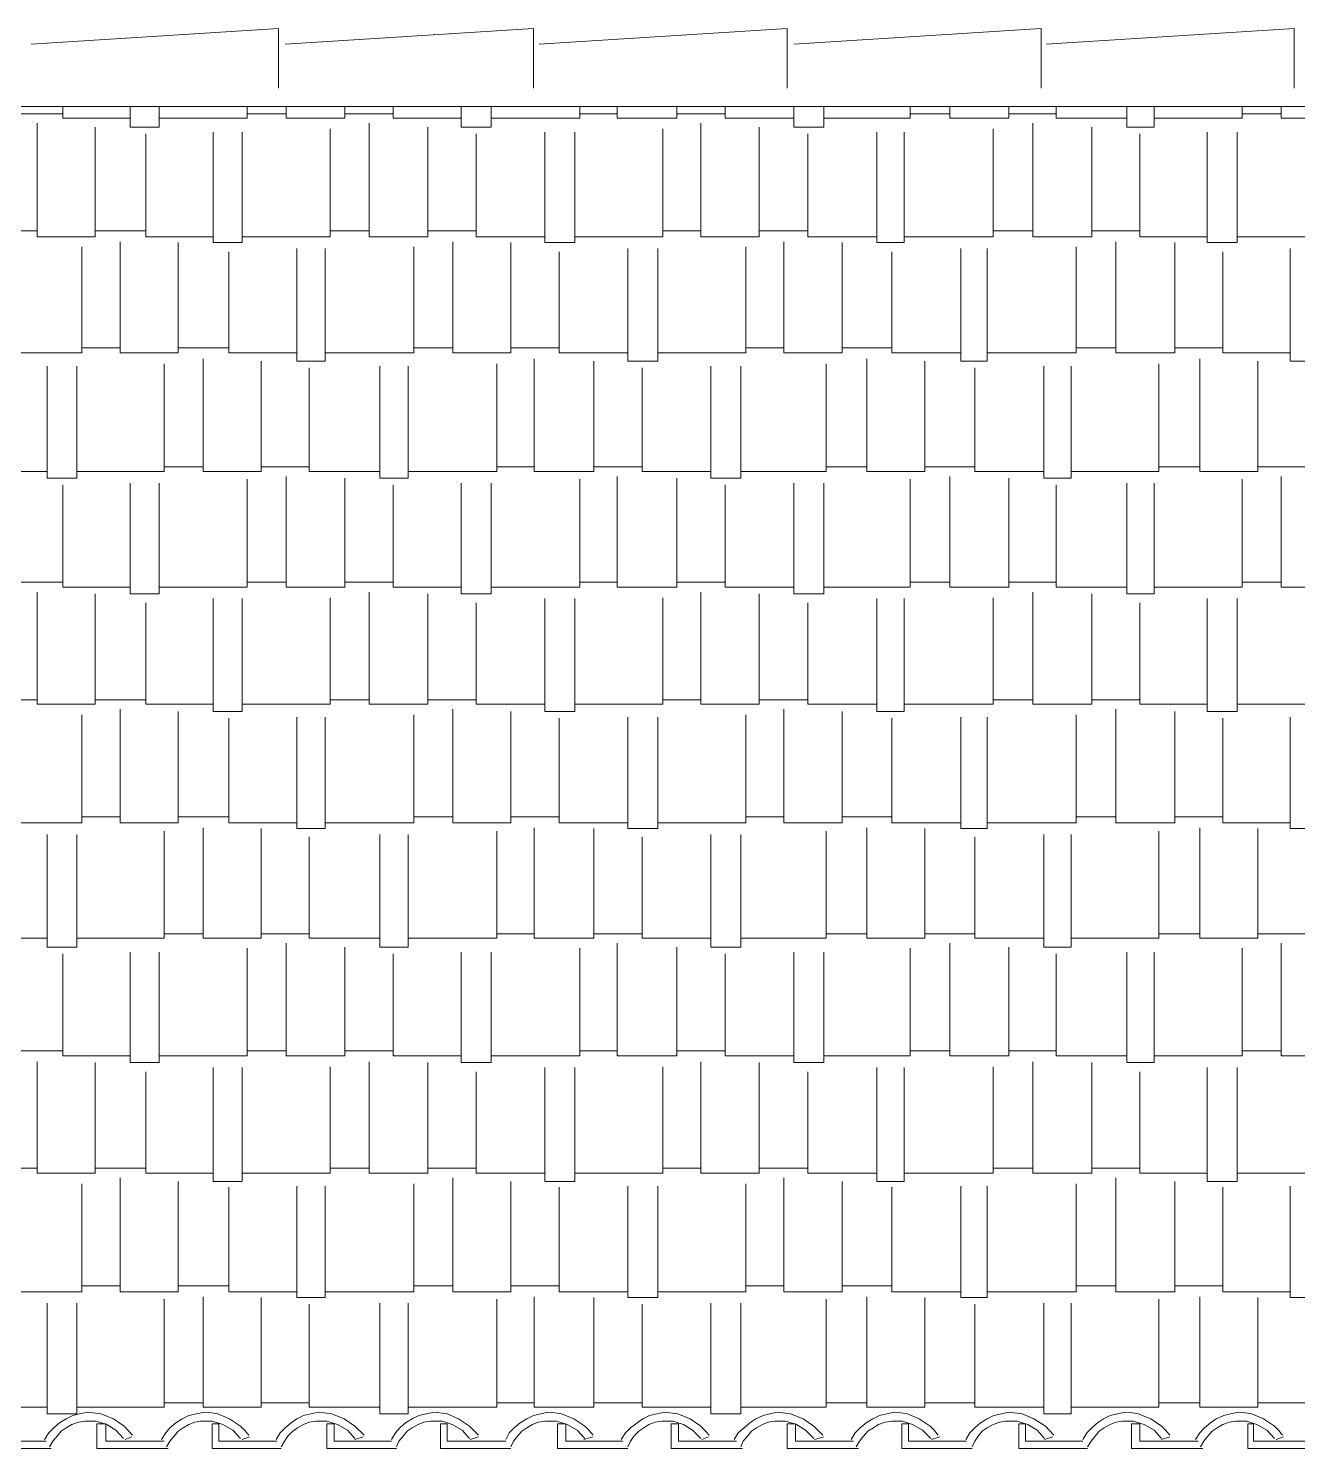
# Model space of a CAD drawing. Header units: millimetres. Extents: x -78675 to -67340, y -9269 to -3209.
# Drawn here: x -71926 to -70308, y -5019 to -3209 of the extents above; entities that cross this region are included whole.
import ezdxf

# ---------------------------------------------------------------- set-up
doc = ezdxf.new("R2010")
doc.units = ezdxf.units.MM
doc.layers.add('A-COB-___-___-EXI', color=250, linetype='Continuous', lineweight=25)

msp = doc.modelspace()

# ---------------------------------------------------------------- linework, layer by layer
at = {"layer": 'A-COB-___-___-EXI', "color": 18, "lineweight": 9}
for p, q in [((-71947.1, -3317.5), (-71882.5, -3317.5)), ((-71647.6, -3317.5), (-71597.9, -3317.5)), ((-71522.8, -3317.5), (-71461.4, -3317.5)), ((-71223.3, -3317.5), (-71175.7, -3317.5)), ((-71099.5, -3317.5), (-71038.1, -3317.5)), ((-70802.1, -3317.5), (-70751.3, -3317.5)), ((-70676.2, -3317.5), (-70615.9, -3317.5)), ((-70378.8, -3317.5), (-70329.1, -3317.5)), ((-71964, -3466.7), (-71915.3, -3466.7)), ((-71841.3, -3466.7), (-71776.7, -3466.7)), ((-71541.8, -3466.7), (-71492.1, -3466.7)), ((-71416.9, -3466.7), (-71355.6, -3466.7)), ((-71117.5, -3466.7), (-71068.8, -3466.7)), ((-70994.7, -3466.7), (-70932.3, -3466.7)), ((-70696.3, -3466.7), (-70645.5, -3466.7)), ((-70570.4, -3466.7), (-70509, -3466.7)), ((-71858.2, -3615.9), (-71809.5, -3615.9)), ((-71735.4, -3615.9), (-71670.9, -3615.9)), ((-71434.9, -3615.9), (-71385.2, -3615.9)), ((-71311.1, -3615.9), (-71249.7, -3615.9)), ((-71011.6, -3615.9), (-70963, -3615.9)), ((-70888.9, -3615.9), (-70825.4, -3615.9)), ((-70590.5, -3615.9), (-70539.7, -3615.9)), ((-70464.5, -3615.9), (-70403.2, -3615.9)), ((-71753.4, -3767.3), (-71703.7, -3767.3)), ((-71629.6, -3767.3), (-71568.3, -3767.3)), ((-71329.1, -3767.3), (-71281.5, -3767.3)), ((-71205.3, -3767.3), (-71143.9, -3767.3)), ((-70909, -3767.3), (-70857.1, -3767.3)), ((-70783.1, -3767.3), (-70719.6, -3767.3)), ((-70484.7, -3767.3), (-70432.8, -3767.3)), ((-70358.7, -3767.3), (-70297.4, -3767.3)), ((-71947.1, -3914.4), (-71882.5, -3914.4)), ((-71647.6, -3914.4), (-71597.9, -3914.4)), ((-71522.8, -3914.4), (-71461.4, -3914.4)), ((-71223.3, -3914.4), (-71175.7, -3914.4)), ((-71099.5, -3914.4), (-71038.1, -3914.4)), ((-70802.1, -3914.4), (-70751.3, -3914.4)), ((-70676.2, -3914.4), (-70615.9, -3914.4)), ((-70378.8, -3914.4), (-70329.1, -3914.4)), ((-71964, -4064.6), (-71915.3, -4064.6)), ((-71841.3, -4064.6), (-71776.7, -4064.6)), ((-71541.8, -4064.6), (-71492.1, -4064.6)), ((-71416.9, -4064.6), (-71355.6, -4064.6)), ((-71117.5, -4064.6), (-71068.8, -4064.6)), ((-70994.7, -4064.6), (-70932.3, -4064.6)), ((-70696.3, -4064.6), (-70645.5, -4064.6)), ((-70570.4, -4064.6), (-70509, -4064.6)), ((-71858.2, -4213.8), (-71809.5, -4213.8)), ((-71735.4, -4213.8), (-71670.9, -4213.8)), ((-71434.9, -4213.8), (-71385.2, -4213.8)), ((-71311.1, -4213.8), (-71249.7, -4213.8)), ((-71011.6, -4213.8), (-70963, -4213.8)), ((-70888.9, -4213.8), (-70825.4, -4213.8)), ((-70590.5, -4213.8), (-70539.7, -4213.8)), ((-70464.5, -4213.8), (-70403.2, -4213.8)), ((-71753.4, -4363), (-71703.7, -4363)), ((-71629.6, -4363), (-71568.3, -4363)), ((-71329.1, -4363), (-71281.5, -4363)), ((-71205.3, -4363), (-71143.9, -4363)), ((-70909, -4363), (-70857.1, -4363)), ((-70783.1, -4363), (-70719.6, -4363)), ((-70484.7, -4363), (-70432.8, -4363)), ((-70358.7, -4363), (-70297.4, -4363)), ((-71947.1, -4512.2), (-71882.5, -4512.2)), ((-71647.6, -4512.2), (-71597.9, -4512.2)), ((-71522.8, -4512.2), (-71461.4, -4512.2)), ((-71223.3, -4512.2), (-71175.7, -4512.2)), ((-71099.5, -4512.2), (-71038.1, -4512.2)), ((-70802.1, -4512.2), (-70751.3, -4512.2)), ((-70676.2, -4512.2), (-70615.9, -4512.2)), ((-70378.8, -4512.2), (-70329.1, -4512.2)), ((-71964, -4661.4), (-71915.3, -4661.4)), ((-71841.3, -4661.4), (-71776.7, -4661.4)), ((-71541.8, -4661.4), (-71492.1, -4661.4)), ((-71416.9, -4661.4), (-71355.6, -4661.4)), ((-71117.5, -4661.4), (-71068.8, -4661.4)), ((-70994.7, -4661.4), (-70932.3, -4661.4)), ((-70696.3, -4661.4), (-70645.5, -4661.4)), ((-70570.4, -4661.4), (-70509, -4661.4)), ((-71858.2, -4811.7), (-71809.5, -4811.7)), ((-71735.4, -4811.7), (-71670.9, -4811.7)), ((-71434.9, -4811.7), (-71385.2, -4811.7)), ((-71311.1, -4811.7), (-71249.7, -4811.7)), ((-71011.6, -4811.7), (-70963, -4811.7)), ((-70888.9, -4811.7), (-70825.4, -4811.7)), ((-70590.5, -4811.7), (-70539.7, -4811.7)), ((-70464.5, -4811.7), (-70403.2, -4811.7)), ((-71753.4, -4960.9), (-71703.7, -4960.9)), ((-71629.6, -4960.9), (-71568.3, -4960.9)), ((-71329.1, -4960.9), (-71281.5, -4960.9)), ((-71205.3, -4960.9), (-71143.9, -4960.9)), ((-70909, -4960.9), (-70857.1, -4960.9)), ((-70783.1, -4960.9), (-70719.6, -4960.9)), ((-70484.7, -4960.9), (-70432.8, -4960.9)), ((-70358.7, -4960.9), (-70297.4, -4960.9))]:
    msp.add_line(p, q, dxfattribs=at)
at = {"layer": 'A-COB-___-___-EXI', "color": 28, "lineweight": 15}
for p, q in [((-71803.2, -5007.5), (-71794.7, -5004.3)), ((-71654, -5007.5), (-71644.4, -5004.3)), ((-71510.1, -5007.5), (-71499.5, -5004.3)), ((-71363, -5007.5), (-71352.4, -5004.3)), ((-71218, -5007.5), (-71206.3, -5004.3)), ((-71067.7, -5007.5), (-71059.3, -5004.3)), ((-70923.8, -5007.5), (-70912.2, -5004.3)), ((-70774.6, -5007.5), (-70764, -5004.3)), ((-70630.7, -5007.5), (-70620.1, -5004.3)), ((-70481.5, -5007.5), (-70470.9, -5004.3)), ((-70335.4, -5007.5), (-70325.9, -5004.3))]:
    msp.add_line(p, q, dxfattribs=at)
at = {"layer": 'A-COB-___-___-EXI', "color": 18, "lineweight": 9, "flags": 128}
for points in [[(-71607.4, -3284.7), (-71607.4, -3208.5), (-71922.8, -3228.6)], [(-71282.5, -3284.7), (-71282.5, -3208.5), (-71598.9, -3228.6)], [(-70958.7, -3284.7), (-70958.7, -3208.5), (-71275.1, -3228.6)], [(-70634.9, -3284.7), (-70634.9, -3208.5), (-70950.3, -3228.6)], [(-70312.2, -3284.7), (-70312.2, -3208.5), (-70628.6, -3228.6)], [(-77709, -3308), (-68369.3, -3308), (-68369.3, -4987.4)], [(-71882.5, -3308), (-71882.5, -3322.8), (-71796.8, -3322.8)], [(-71796.8, -3308), (-71796.8, -3334.5), (-71759.8, -3334.5), (-71759.8, -3308)], [(-71759.8, -3322.8), (-71647.6, -3322.8), (-71647.6, -3308)], [(-71597.9, -3308), (-71597.9, -3322.8), (-71522.8, -3322.8), (-71522.8, -3308)], [(-71461.4, -3308), (-71461.4, -3322.8), (-71374.6, -3322.8)], [(-71374.6, -3308), (-71374.6, -3334.5), (-71336.5, -3334.5), (-71336.5, -3308)], [(-71336.5, -3322.8), (-71223.3, -3322.8), (-71223.3, -3308)], [(-71175.7, -3308), (-71175.7, -3322.8), (-71099.5, -3322.8), (-71099.5, -3308)], [(-71038.1, -3308), (-71038.1, -3322.8), (-70950.3, -3322.8)], [(-70950.3, -3308), (-70950.3, -3334.5), (-70912.2, -3334.5), (-70912.2, -3308)], [(-70912.2, -3322.8), (-70802.1, -3322.8), (-70802.1, -3308)], [(-70751.3, -3308), (-70751.3, -3322.8), (-70676.2, -3322.8), (-70676.2, -3308)], [(-70615.9, -3308), (-70615.9, -3322.8), (-70525.9, -3322.8)], [(-70525.9, -3308), (-70525.9, -3334.5), (-70491, -3334.5), (-70491, -3308)], [(-70491, -3322.8), (-70378.8, -3322.8), (-70378.8, -3308)], [(-70329.1, -3308), (-70329.1, -3322.8), (-70252.9, -3322.8), (-70252.9, -3308)], [(-71915.3, -3329.2), (-71915.3, -3474.1), (-71841.3, -3474.1), (-71841.3, -3334.5)], [(-71492.1, -3329.2), (-71492.1, -3474.1), (-71416.9, -3474.1), (-71416.9, -3334.5)], [(-71068.8, -3329.2), (-71068.8, -3474.1), (-70994.7, -3474.1), (-70994.7, -3334.5)], [(-70645.5, -3329.2), (-70645.5, -3474.1), (-70570.4, -3474.1), (-70570.4, -3334.5)], [(-71776.7, -3342.9), (-71776.7, -3474.1), (-71691, -3474.1)], [(-71691, -3340.8), (-71691, -3481.6), (-71654, -3481.6), (-71654, -3340.8)], [(-71654, -3474.1), (-71541.8, -3474.1), (-71541.8, -3336.6)], [(-71355.6, -3342.9), (-71355.6, -3474.1), (-71267.7, -3474.1)], [(-71267.7, -3340.8), (-71267.7, -3481.6), (-71229.6, -3481.6), (-71229.6, -3340.8)], [(-71229.6, -3474.1), (-71117.5, -3474.1), (-71117.5, -3336.6)], [(-70932.3, -3342.9), (-70932.3, -3474.1), (-70844.4, -3474.1)], [(-70844.4, -3340.8), (-70844.4, -3481.6), (-70809.5, -3481.6), (-70809.5, -3340.8)], [(-70809.5, -3474.1), (-70696.3, -3474.1), (-70696.3, -3336.6)], [(-70509, -3342.9), (-70509, -3474.1), (-70423.3, -3474.1)], [(-70423.3, -3340.8), (-70423.3, -3481.6), (-70385.2, -3481.6), (-70385.2, -3340.8)], [(-70385.2, -3474.1), (-70273, -3474.1), (-70273, -3336.6)], [(-71970.4, -3622.3), (-71858.2, -3622.3), (-71858.2, -3486.8)], [(-71809.5, -3480.5), (-71809.5, -3622.3), (-71735.4, -3622.3), (-71735.4, -3481.6)], [(-71670.9, -3493.2), (-71670.9, -3622.3), (-71584.1, -3622.3)], [(-71584.1, -3489), (-71584.1, -3632.9), (-71548.1, -3632.9), (-71548.1, -3489)], [(-71548.1, -3622.3), (-71434.9, -3622.3), (-71434.9, -3486.8)], [(-71385.2, -3480.5), (-71385.2, -3622.3), (-71311.1, -3622.3), (-71311.1, -3481.6)], [(-71249.7, -3493.2), (-71249.7, -3622.3), (-71161.9, -3622.3)], [(-71161.9, -3489), (-71161.9, -3632.9), (-71123.8, -3632.9), (-71123.8, -3489)], [(-71123.8, -3622.3), (-71011.6, -3622.3), (-71011.6, -3486.8)], [(-70963, -3480.5), (-70963, -3622.3), (-70888.9, -3622.3), (-70888.9, -3481.6)], [(-70825.4, -3493.2), (-70825.4, -3622.3), (-70737.6, -3622.3)], [(-70737.6, -3489), (-70737.6, -3632.9), (-70703.7, -3632.9), (-70703.7, -3489)], [(-70703.7, -3622.3), (-70590.5, -3622.3), (-70590.5, -3486.8)], [(-70539.7, -3480.5), (-70539.7, -3622.3), (-70464.5, -3622.3), (-70464.5, -3481.6)], [(-70403.2, -3493.2), (-70403.2, -3622.3), (-70317.5, -3622.3)], [(-70317.5, -3489), (-70317.5, -3632.9), (-70279.4, -3632.9), (-70279.4, -3489)], [(-71902.6, -3639.2), (-71902.6, -3782.1), (-71864.5, -3782.1), (-71864.5, -3639.2)], [(-71864.5, -3773.6), (-71753.4, -3773.6), (-71753.4, -3636.1)], [(-71703.7, -3629.7), (-71703.7, -3773.6), (-71629.6, -3773.6), (-71629.6, -3632.9)], [(-71478.3, -3639.2), (-71478.3, -3782.1), (-71442.3, -3782.1), (-71442.3, -3639.2)], [(-71442.3, -3773.6), (-71329.1, -3773.6), (-71329.1, -3636.1)], [(-71281.5, -3629.7), (-71281.5, -3773.6), (-71205.3, -3773.6), (-71205.3, -3632.9)], [(-71056.1, -3639.2), (-71056.1, -3782.1), (-71018, -3782.1), (-71018, -3639.2)], [(-71018, -3773.6), (-70909, -3773.6), (-70909, -3636.1)], [(-70857.1, -3629.7), (-70857.1, -3773.6), (-70783.1, -3773.6), (-70783.1, -3632.9)], [(-70631.7, -3639.2), (-70631.7, -3782.1), (-70596.8, -3782.1), (-70596.8, -3639.2)], [(-70596.8, -3773.6), (-70484.7, -3773.6), (-70484.7, -3636.1)], [(-70432.8, -3629.7), (-70432.8, -3773.6), (-70358.7, -3773.6), (-70358.7, -3632.9)], [(-71988.4, -3641.3), (-71988.4, -3773.6), (-71902.6, -3773.6)], [(-71568.3, -3641.3), (-71568.3, -3773.6), (-71478.3, -3773.6)], [(-71143.9, -3641.3), (-71143.9, -3773.6), (-71056.1, -3773.6)], [(-70719.6, -3641.3), (-70719.6, -3773.6), (-70631.7, -3773.6)], [(-71759.8, -3920.7), (-71647.6, -3920.7), (-71647.6, -3783.1)], [(-71597.9, -3780), (-71597.9, -3920.7), (-71522.8, -3920.7), (-71522.8, -3782.1)], [(-71336.5, -3920.7), (-71223.3, -3920.7), (-71223.3, -3783.1)], [(-71175.7, -3780), (-71175.7, -3920.7), (-71099.5, -3920.7), (-71099.5, -3782.1)], [(-70912.2, -3920.7), (-70802.1, -3920.7), (-70802.1, -3783.1)], [(-70751.3, -3780), (-70751.3, -3920.7), (-70676.2, -3920.7), (-70676.2, -3782.1)], [(-70491, -3920.7), (-70378.8, -3920.7), (-70378.8, -3783.1)], [(-70329.1, -3780), (-70329.1, -3920.7), (-70252.9, -3920.7), (-70252.9, -3782.1)], [(-71882.5, -3790.5), (-71882.5, -3920.7), (-71796.8, -3920.7)], [(-71796.8, -3788.4), (-71796.8, -3929.2), (-71759.8, -3929.2), (-71759.8, -3788.4)], [(-71461.4, -3790.5), (-71461.4, -3920.7), (-71374.6, -3920.7)], [(-71374.6, -3788.4), (-71374.6, -3929.2), (-71336.5, -3929.2), (-71336.5, -3788.4)], [(-71038.1, -3790.5), (-71038.1, -3920.7), (-70950.3, -3920.7)], [(-70950.3, -3788.4), (-70950.3, -3929.2), (-70912.2, -3929.2), (-70912.2, -3788.4)], [(-70615.9, -3790.5), (-70615.9, -3920.7), (-70525.9, -3920.7)], [(-70525.9, -3788.4), (-70525.9, -3929.2), (-70491, -3929.2), (-70491, -3788.4)], [(-71915.3, -3927.1), (-71915.3, -4069.9), (-71841.3, -4069.9), (-71841.3, -3929.2)], [(-71492.1, -3927.1), (-71492.1, -4069.9), (-71416.9, -4069.9), (-71416.9, -3929.2)], [(-71068.8, -3927.1), (-71068.8, -4069.9), (-70994.7, -4069.9), (-70994.7, -3929.2)], [(-70645.5, -3927.1), (-70645.5, -4069.9), (-70570.4, -4069.9), (-70570.4, -3929.2)], [(-71776.7, -3940.8), (-71776.7, -4069.9), (-71691, -4069.9)], [(-71691, -3935.5), (-71691, -4079.4), (-71654, -4079.4), (-71654, -3935.5)], [(-71654, -4069.9), (-71541.8, -4069.9), (-71541.8, -3934.5)], [(-71355.6, -3940.8), (-71355.6, -4069.9), (-71267.7, -4069.9)], [(-71267.7, -3935.5), (-71267.7, -4079.4), (-71229.6, -4079.4), (-71229.6, -3935.5)], [(-71229.6, -4069.9), (-71117.5, -4069.9), (-71117.5, -3934.5)], [(-70932.3, -3940.8), (-70932.3, -4069.9), (-70844.4, -4069.9)], [(-70844.4, -3935.5), (-70844.4, -4079.4), (-70809.5, -4079.4), (-70809.5, -3935.5)], [(-70809.5, -4069.9), (-70696.3, -4069.9), (-70696.3, -3934.5)], [(-70509, -3940.8), (-70509, -4069.9), (-70423.3, -4069.9)], [(-70423.3, -3935.5), (-70423.3, -4079.4), (-70385.2, -4079.4), (-70385.2, -3935.5)], [(-70385.2, -4069.9), (-70273, -4069.9), (-70273, -3934.5)], [(-71970.4, -4221.2), (-71858.2, -4221.2), (-71858.2, -4083.7)], [(-71809.5, -4076.3), (-71809.5, -4221.2), (-71735.4, -4221.2), (-71735.4, -4079.4)], [(-71670.9, -4087.9), (-71670.9, -4221.2), (-71584.1, -4221.2)], [(-71584.1, -4086.8), (-71584.1, -4228.6), (-71548.1, -4228.6), (-71548.1, -4086.8)], [(-71548.1, -4221.2), (-71434.9, -4221.2), (-71434.9, -4083.7)], [(-71385.2, -4076.3), (-71385.2, -4221.2), (-71311.1, -4221.2), (-71311.1, -4079.4)], [(-71249.7, -4087.9), (-71249.7, -4221.2), (-71161.9, -4221.2)], [(-71161.9, -4086.8), (-71161.9, -4228.6), (-71123.8, -4228.6), (-71123.8, -4086.8)], [(-71123.8, -4221.2), (-71011.6, -4221.2), (-71011.6, -4083.7)], [(-70963, -4076.3), (-70963, -4221.2), (-70888.9, -4221.2), (-70888.9, -4079.4)], [(-70825.4, -4087.9), (-70825.4, -4221.2), (-70737.6, -4221.2)], [(-70737.6, -4086.8), (-70737.6, -4228.6), (-70703.7, -4228.6), (-70703.7, -4086.8)], [(-70703.7, -4221.2), (-70590.5, -4221.2), (-70590.5, -4083.7)], [(-70539.7, -4076.3), (-70539.7, -4221.2), (-70464.5, -4221.2), (-70464.5, -4079.4)], [(-70403.2, -4087.9), (-70403.2, -4221.2), (-70317.5, -4221.2)], [(-70317.5, -4086.8), (-70317.5, -4228.6), (-70279.4, -4228.6), (-70279.4, -4086.8)], [(-71902.6, -4236.1), (-71902.6, -4380), (-71864.5, -4380), (-71864.5, -4236.1)], [(-71864.5, -4368.3), (-71753.4, -4368.3), (-71753.4, -4231.8)], [(-71703.7, -4227.6), (-71703.7, -4368.3), (-71629.6, -4368.3), (-71629.6, -4228.6)], [(-71478.3, -4236.1), (-71478.3, -4380), (-71442.3, -4380), (-71442.3, -4236.1)], [(-71442.3, -4368.3), (-71329.1, -4368.3), (-71329.1, -4231.8)], [(-71281.5, -4227.6), (-71281.5, -4368.3), (-71205.3, -4368.3), (-71205.3, -4228.6)], [(-71056.1, -4236.1), (-71056.1, -4380), (-71018, -4380), (-71018, -4236.1)], [(-71018, -4368.3), (-70909, -4368.3), (-70909, -4231.8)], [(-70857.1, -4227.6), (-70857.1, -4368.3), (-70783.1, -4368.3), (-70783.1, -4228.6)], [(-70631.7, -4236.1), (-70631.7, -4380), (-70596.8, -4380), (-70596.8, -4236.1)], [(-70596.8, -4368.3), (-70484.7, -4368.3), (-70484.7, -4231.8)], [(-70432.8, -4227.6), (-70432.8, -4368.3), (-70358.7, -4368.3), (-70358.7, -4228.6)], [(-71988.4, -4239.2), (-71988.4, -4368.3), (-71902.6, -4368.3)], [(-71568.3, -4239.2), (-71568.3, -4368.3), (-71478.3, -4368.3)], [(-71143.9, -4239.2), (-71143.9, -4368.3), (-71056.1, -4368.3)], [(-70719.6, -4239.2), (-70719.6, -4368.3), (-70631.7, -4368.3)], [(-71759.8, -4518.6), (-71647.6, -4518.6), (-71647.6, -4381)], [(-71597.9, -4374.7), (-71597.9, -4518.6), (-71522.8, -4518.6), (-71522.8, -4380)], [(-71336.5, -4518.6), (-71223.3, -4518.6), (-71223.3, -4381)], [(-71175.7, -4374.7), (-71175.7, -4518.6), (-71099.5, -4518.6), (-71099.5, -4380)], [(-70912.2, -4518.6), (-70802.1, -4518.6), (-70802.1, -4381)], [(-70751.3, -4374.7), (-70751.3, -4518.6), (-70676.2, -4518.6), (-70676.2, -4380)], [(-70491, -4518.6), (-70378.8, -4518.6), (-70378.8, -4381)], [(-70329.1, -4374.7), (-70329.1, -4518.6), (-70252.9, -4518.6), (-70252.9, -4380)], [(-71882.5, -4388.4), (-71882.5, -4518.6), (-71796.8, -4518.6)], [(-71796.8, -4386.3), (-71796.8, -4527.1), (-71759.8, -4527.1), (-71759.8, -4386.3)], [(-71461.4, -4388.4), (-71461.4, -4518.6), (-71374.6, -4518.6)], [(-71374.6, -4386.3), (-71374.6, -4527.1), (-71336.5, -4527.1), (-71336.5, -4386.3)], [(-71038.1, -4388.4), (-71038.1, -4518.6), (-70950.3, -4518.6)], [(-70950.3, -4386.3), (-70950.3, -4527.1), (-70912.2, -4527.1), (-70912.2, -4386.3)], [(-70615.9, -4388.4), (-70615.9, -4518.6), (-70525.9, -4518.6)], [(-70525.9, -4386.3), (-70525.9, -4527.1), (-70491, -4527.1), (-70491, -4386.3)], [(-71915.3, -4526), (-71915.3, -4667.8), (-71841.3, -4667.8), (-71841.3, -4527.1)], [(-71492.1, -4526), (-71492.1, -4667.8), (-71416.9, -4667.8), (-71416.9, -4527.1)], [(-71068.8, -4526), (-71068.8, -4667.8), (-70994.7, -4667.8), (-70994.7, -4527.1)], [(-70645.5, -4526), (-70645.5, -4667.8), (-70570.4, -4667.8), (-70570.4, -4527.1)], [(-71776.7, -4538.7), (-71776.7, -4667.8), (-71691, -4667.8)], [(-71691, -4533.4), (-71691, -4678.4), (-71654, -4678.4), (-71654, -4533.4)], [(-71654, -4667.8), (-71541.8, -4667.8), (-71541.8, -4532.3)], [(-71355.6, -4538.7), (-71355.6, -4667.8), (-71267.7, -4667.8)], [(-71267.7, -4533.4), (-71267.7, -4678.4), (-71229.6, -4678.4), (-71229.6, -4533.4)], [(-71229.6, -4667.8), (-71117.5, -4667.8), (-71117.5, -4532.3)], [(-70932.3, -4538.7), (-70932.3, -4667.8), (-70844.4, -4667.8)], [(-70844.4, -4533.4), (-70844.4, -4678.4), (-70809.5, -4678.4), (-70809.5, -4533.4)], [(-70809.5, -4667.8), (-70696.3, -4667.8), (-70696.3, -4532.3)], [(-70509, -4538.7), (-70509, -4667.8), (-70423.3, -4667.8)], [(-70423.3, -4533.4), (-70423.3, -4678.4), (-70385.2, -4678.4), (-70385.2, -4533.4)], [(-70385.2, -4667.8), (-70273, -4667.8), (-70273, -4532.3)], [(-71970.4, -4819.1), (-71858.2, -4819.1), (-71858.2, -4681.6)], [(-71809.5, -4674.1), (-71809.5, -4819.1), (-71735.4, -4819.1), (-71735.4, -4678.4)], [(-71670.9, -4685.8), (-71670.9, -4819.1), (-71584.1, -4819.1)], [(-71584.1, -4684.7), (-71584.1, -4826.5), (-71548.1, -4826.5), (-71548.1, -4684.7)], [(-71548.1, -4819.1), (-71434.9, -4819.1), (-71434.9, -4681.6)], [(-71385.2, -4674.1), (-71385.2, -4819.1), (-71311.1, -4819.1), (-71311.1, -4678.4)], [(-71249.7, -4685.8), (-71249.7, -4819.1), (-71161.9, -4819.1)], [(-71161.9, -4684.7), (-71161.9, -4826.5), (-71123.8, -4826.5), (-71123.8, -4684.7)], [(-71123.8, -4819.1), (-71011.6, -4819.1), (-71011.6, -4681.6)], [(-70963, -4674.1), (-70963, -4819.1), (-70888.9, -4819.1), (-70888.9, -4678.4)], [(-70825.4, -4685.8), (-70825.4, -4819.1), (-70737.6, -4819.1)], [(-70737.6, -4684.7), (-70737.6, -4826.5), (-70703.7, -4826.5), (-70703.7, -4684.7)], [(-70703.7, -4819.1), (-70590.5, -4819.1), (-70590.5, -4681.6)], [(-70539.7, -4674.1), (-70539.7, -4819.1), (-70464.5, -4819.1), (-70464.5, -4678.4)], [(-70403.2, -4685.8), (-70403.2, -4819.1), (-70317.5, -4819.1)], [(-70317.5, -4684.7), (-70317.5, -4826.5), (-70279.4, -4826.5), (-70279.4, -4684.7)], [(-71902.6, -4833.9), (-71902.6, -4974.7), (-71864.5, -4974.7), (-71864.5, -4833.9)], [(-71864.5, -4966.2), (-71753.4, -4966.2), (-71753.4, -4828.6)], [(-71703.7, -4825.5), (-71703.7, -4966.2), (-71629.6, -4966.2), (-71629.6, -4826.5)], [(-71478.3, -4833.9), (-71478.3, -4974.7), (-71442.3, -4974.7), (-71442.3, -4833.9)], [(-71442.3, -4966.2), (-71329.1, -4966.2), (-71329.1, -4828.6)], [(-71281.5, -4825.5), (-71281.5, -4966.2), (-71205.3, -4966.2), (-71205.3, -4826.5)], [(-71056.1, -4833.9), (-71056.1, -4974.7), (-71018, -4974.7), (-71018, -4833.9)], [(-71018, -4966.2), (-70909, -4966.2), (-70909, -4828.6)], [(-70857.1, -4825.5), (-70857.1, -4966.2), (-70783.1, -4966.2), (-70783.1, -4826.5)], [(-70631.7, -4833.9), (-70631.7, -4974.7), (-70596.8, -4974.7), (-70596.8, -4833.9)], [(-70596.8, -4966.2), (-70484.7, -4966.2), (-70484.7, -4828.6)], [(-70432.8, -4825.5), (-70432.8, -4966.2), (-70358.7, -4966.2), (-70358.7, -4826.5)], [(-71988.4, -4835), (-71988.4, -4966.2), (-71902.6, -4966.2)], [(-71568.3, -4835), (-71568.3, -4966.2), (-71478.3, -4966.2)], [(-71143.9, -4835), (-71143.9, -4966.2), (-71056.1, -4966.2)], [(-70719.6, -4835), (-70719.6, -4966.2), (-70631.7, -4966.2)]]:
    msp.add_lwpolyline(points, dxfattribs=at)
at = {"layer": 'A-COB-___-___-EXI', "color": 28, "lineweight": 15, "flags": 128}
for points in [[(-71793.6, -5002.2), (-71804.2, -4990.5), (-71818, -4981), (-71833.9, -4974.7), (-71850.8, -4972.6), (-71861.4, -4974.7), (-71869.8, -4976.8), (-71878.3, -4981), (-71886.8, -4986.3), (-71894.2, -4992.7), (-71900.5, -4999), (-71905.8, -5007.5)], [(-71645.5, -5002.2), (-71650.8, -4995.8), (-71656.1, -4990.5), (-71669.8, -4981), (-71684.7, -4974.7), (-71693.1, -4973.6), (-71701.6, -4972.6), (-71712.2, -4974.7), (-71721.7, -4976.8), (-71730.2, -4981), (-71738.6, -4986.3), (-71746, -4992.7), (-71751.3, -4999), (-71756.6, -5007.5)], [(-71498.4, -5002.2), (-71510.1, -4990.5), (-71523.8, -4981), (-71539.7, -4974.7), (-71556.6, -4972.6), (-71566.1, -4974.7), (-71575.7, -4976.8), (-71584.1, -4981), (-71591.5, -4986.3), (-71598.9, -4992.7), (-71605.3, -4999), (-71610.6, -5007.5)], [(-71352.4, -5002.2), (-71364, -4990.5), (-71377.8, -4981), (-71392.6, -4974.7), (-71408.5, -4972.6), (-71419, -4974.7), (-71428.6, -4976.8), (-71437, -4981), (-71445.5, -4986.3), (-71452.9, -4992.7), (-71458.2, -4999), (-71463.5, -5007.5)], [(-71206.3, -5002.2), (-71211.6, -4995.8), (-71216.9, -4990.5), (-71230.7, -4981), (-71246.6, -4974.7), (-71255, -4973.6), (-71263.5, -4972.6), (-71273, -4974.7), (-71282.5, -4976.8), (-71291, -4981), (-71299.5, -4986.3), (-71306.9, -4992.7), (-71313.2, -4999), (-71317.5, -5007.5)], [(-71058.2, -5002.2), (-71068.8, -4990.5), (-71082.5, -4981), (-71098.4, -4974.7), (-71115.3, -4972.6), (-71124.9, -4974.7), (-71134.4, -4976.8), (-71142.9, -4981), (-71150.3, -4986.3), (-71158.7, -4992.7), (-71165.1, -4999), (-71170.4, -5007.5)], [(-70913.2, -5002.2), (-70924.9, -4990.5), (-70938.6, -4981), (-70954.5, -4974.7), (-70971.4, -4972.6), (-70981, -4974.7), (-70989.4, -4976.8), (-70998.9, -4981), (-71006.3, -4986.3), (-71013.8, -4992.7), (-71021.2, -4999), (-71026.5, -5007.5)], [(-70766.1, -5002.2), (-70771.4, -4995.8), (-70776.7, -4990.5), (-70790.5, -4981), (-70805.3, -4974.7), (-70813.8, -4973.6), (-70822.2, -4972.6), (-70831.7, -4974.7), (-70841.3, -4976.8), (-70849.7, -4981), (-70858.2, -4986.3), (-70865.6, -4992.7), (-70872, -4999), (-70877.2, -5007.5)], [(-70619, -5002.2), (-70629.6, -4990.5), (-70644.4, -4981), (-70659.3, -4974.7), (-70676.2, -4972.6), (-70685.7, -4974.7), (-70695.2, -4976.8), (-70703.7, -4981), (-70712.2, -4986.3), (-70719.6, -4992.7), (-70725.9, -4999), (-70731.2, -5007.5)], [(-70470.9, -5002.2), (-70476.2, -4995.8), (-70481.5, -4990.5), (-70495.2, -4981), (-70511.1, -4974.7), (-70518.5, -4973.6), (-70528, -4972.6), (-70537.6, -4974.7), (-70547.1, -4976.8), (-70555.6, -4981), (-70563, -4986.3), (-70570.4, -4992.7), (-70576.7, -4999), (-70582, -5007.5)], [(-70327, -5002.2), (-70332.3, -4995.8), (-70337.6, -4990.5), (-70351.3, -4981), (-70366.1, -4974.7), (-70374.6, -4973.6), (-70383.1, -4972.6), (-70393.6, -4974.7), (-70402.1, -4976.8), (-70411.6, -4981), (-70419, -4986.3), (-70426.5, -4992.7), (-70432.8, -4999), (-70438.1, -5007.5)], [(-71903.7, -5009.6), (-71976.7, -5009.6), (-71976.7, -4987.4), (-71987.3, -4987.4), (-71987.3, -5019.1), (-71976.7, -5019.1), (-71897.4, -5019.1)], [(-71805.3, -5006.4), (-71814.8, -4995.8), (-71826.5, -4988.4), (-71840.2, -4984.2), (-71847.6, -4984.2), (-71854, -4984.2), (-71862.4, -4985.3), (-71870.9, -4988.4), (-71878.3, -4992.7), (-71884.7, -4996.9), (-71889.9, -5003.2), (-71895.2, -5009.6), (-71899.5, -5017)], [(-71753.4, -5009.6), (-71827.5, -5009.6), (-71827.5, -4987.4), (-71839.2, -4987.4), (-71839.2, -5019.1), (-71827.5, -5019.1), (-71748.1, -5019.1)], [(-71656.1, -5006.4), (-71665.6, -4995.8), (-71678.3, -4988.4), (-71692.1, -4984.2), (-71699.5, -4984.2), (-71706.9, -4984.2), (-71714.3, -4985.3), (-71721.7, -4988.4), (-71729.1, -4992.7), (-71735.4, -4996.9), (-71740.7, -5003.2), (-71746, -5009.6), (-71750.3, -5017)], [(-71609.5, -5009.6), (-71683.6, -5009.6), (-71683.6, -4987.4), (-71692.1, -4987.4), (-71692.1, -5019.1), (-71683.6, -5019.1), (-71604.2, -5019.1)], [(-71510.1, -5006.4), (-71519.6, -4995.8), (-71532.3, -4988.4), (-71546, -4984.2), (-71552.4, -4984.2), (-71559.8, -4984.2), (-71568.3, -4985.3), (-71575.7, -4988.4), (-71583.1, -4992.7), (-71589.4, -4996.9), (-71595.8, -5003.2), (-71600, -5009.6), (-71604.2, -5017)], [(-71463.5, -5009.6), (-71536.5, -5009.6), (-71536.5, -4987.4), (-71546, -4987.4), (-71546, -5019.1), (-71536.5, -5019.1), (-71457.1, -5019.1)], [(-71364, -5006.4), (-71373.5, -4995.8), (-71386.2, -4988.4), (-71398.9, -4984.2), (-71406.3, -4984.2), (-71413.8, -4984.2), (-71422.2, -4985.3), (-71429.6, -4988.4), (-71437, -4992.7), (-71443.4, -4996.9), (-71448.7, -5003.2), (-71454, -5009.6), (-71457.1, -5017)], [(-71317.5, -5009.6), (-71392.6, -5009.6), (-71392.6, -4987.4), (-71401.1, -4987.4), (-71401.1, -5019.1), (-71392.6, -5019.1), (-71311.1, -5019.1)], [(-71216.9, -5006.4), (-71226.5, -4995.8), (-71239.2, -4988.4), (-71252.9, -4984.2), (-71260.3, -4984.2), (-71267.7, -4984.2), (-71276.2, -4985.3), (-71283.6, -4988.4), (-71291, -4992.7), (-71297.4, -4996.9), (-71302.6, -5003.2), (-71307.9, -5009.6), (-71311.1, -5017)], [(-71168.3, -5009.6), (-71241.3, -5009.6), (-71241.3, -4987.4), (-71251.9, -4987.4), (-71251.9, -5019.1), (-71241.3, -5019.1), (-71161.9, -5019.1)], [(-71068.8, -5006.4), (-71079.4, -4995.8), (-71091, -4988.4), (-71104.8, -4984.2), (-71111.1, -4984.2), (-71118.5, -4984.2), (-71127, -4985.3), (-71135.4, -4988.4), (-71141.8, -4992.7), (-71148.1, -4996.9), (-71154.5, -5003.2), (-71158.7, -5009.6), (-71161.9, -5017)], [(-71023.3, -5009.6), (-71097.4, -5009.6), (-71097.4, -4987.4), (-71106.9, -4987.4), (-71106.9, -5019.1), (-71097.4, -5019.1), (-71015.9, -5019.1)], [(-70924.9, -5006.4), (-70935.4, -4995.8), (-70947.1, -4988.4), (-70960.8, -4984.2), (-70967.2, -4984.2), (-70974.6, -4984.2), (-70983.1, -4985.3), (-70990.5, -4988.4), (-70997.9, -4992.7), (-71004.2, -4996.9), (-71009.5, -5003.2), (-71014.8, -5009.6), (-71018, -5017)], [(-70874.1, -5009.6), (-70948.1, -5009.6), (-70948.1, -4987.4), (-70958.7, -4987.4), (-70958.7, -5019.1), (-70948.1, -5019.1), (-70867.7, -5019.1)], [(-70775.7, -5006.4), (-70786.2, -4995.8), (-70798.9, -4988.4), (-70811.6, -4984.2), (-70819, -4984.2), (-70825.4, -4984.2), (-70833.9, -4985.3), (-70842.3, -4988.4), (-70848.7, -4992.7), (-70856.1, -4996.9), (-70861.4, -5003.2), (-70866.7, -5009.6), (-70870.9, -5017)], [(-70730.2, -5009.6), (-70804.2, -5009.6), (-70804.2, -4987.4), (-70812.7, -4987.4), (-70812.7, -5019.1), (-70804.2, -5019.1), (-70722.8, -5019.1)], [(-70630.7, -5006.4), (-70640.2, -4995.8), (-70651.9, -4988.4), (-70665.6, -4984.2), (-70673, -4984.2), (-70680.4, -4984.2), (-70687.8, -4985.3), (-70696.3, -4988.4), (-70703.7, -4992.7), (-70710.1, -4996.9), (-70715.3, -5003.2), (-70719.6, -5009.6), (-70722.8, -5017)], [(-70582, -5009.6), (-70655, -5009.6), (-70655, -4987.4), (-70663.5, -4987.4), (-70663.5, -5019.1), (-70655, -5019.1), (-70575.7, -5019.1)], [(-70481.5, -5006.4), (-70491, -4995.8), (-70503.7, -4988.4), (-70517.5, -4984.2), (-70523.8, -4984.2), (-70531.2, -4984.2), (-70539.7, -4985.3), (-70547.1, -4988.4), (-70554.5, -4992.7), (-70560.8, -4996.9), (-70566.1, -5003.2), (-70571.4, -5009.6), (-70575.7, -5017)], [(-70434.9, -5009.6), (-70509, -5009.6), (-70509, -4987.4), (-70519.6, -4987.4), (-70519.6, -5019.1), (-70509, -5019.1), (-70428.6, -5019.1)], [(-70337.6, -5006.4), (-70347.1, -4995.8), (-70359.8, -4988.4), (-70372.5, -4984.2), (-70379.9, -4984.2), (-70387.3, -4984.2), (-70394.7, -4985.3), (-70403.2, -4988.4), (-70410.6, -4992.7), (-70416.9, -4996.9), (-70422.2, -5003.2), (-70427.5, -5009.6), (-70431.7, -5017)], [(-70288.9, -5009.6), (-70364, -5009.6), (-70364, -4987.4), (-70371.4, -4987.4), (-70371.4, -5019.1), (-70364, -5019.1), (-70282.5, -5019.1)]]:
    msp.add_lwpolyline(points, dxfattribs=at)

doc.saveas('drawing.dxf')
